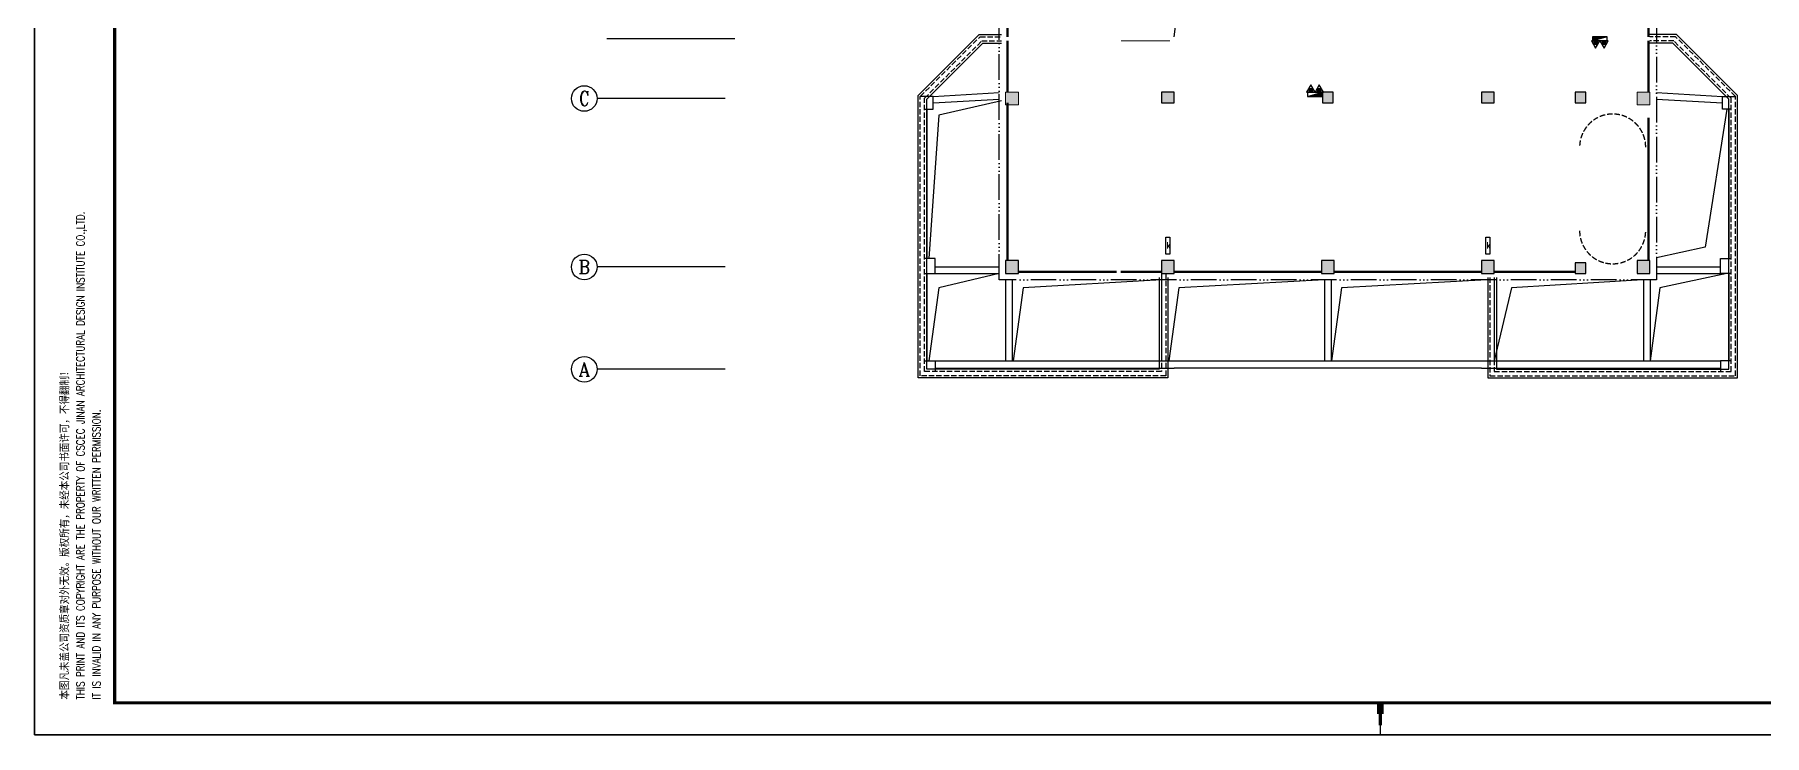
# Model space of a CAD drawing. Extents: x -55438775289 to -98440, y -7665632576 to 9496667396.
# Drawn here: x -234590 to -153515, y -121991 to -89120 of the extents above; entities that cross this region are included whole.
import ezdxf
from ezdxf.enums import TextEntityAlignment as Align

# ---------------------------------------------------------------- set-up
doc = ezdxf.new("R2010")
doc.units = 0
doc.header["$LTSCALE"] = 1000
doc.linetypes.add('行政综合楼底图$0$ACAD_ISO06W100', pattern=[37.5, 24, -3, 0.5, -3, 0.5, -3, 0.5, -3])
doc.linetypes.add('行政综合楼底图$0$DASH', pattern=[0.35, 0.25, -0.1])
doc.layers.get('0').update_dxf_attribs({"linetype": 'CONTINUOUS'})
for name, color, linetype in [('0AR', 8, 'CONTINUOUS'), ('FRAME', 7, 'CONTINUOUS'), ('行政综合楼底图$0$AXIS', 8, 'CONTINUOUS'), ('行政综合楼底图$0$AXIS_TEXT', 8, 'CONTINUOUS'), ('行政综合楼底图$0$EQUIP_消火栓', 8, 'CONTINUOUS'), ('行政综合楼底图$0$EQUIP_灭火器', 8, 'CONTINUOUS'), ('行政综合楼底图$0$HANDRAIL', 8, 'CONTINUOUS'), ('行政综合楼底图$0$JS-柱', 8, 'CONTINUOUS'), ('行政综合楼底图$0$LINE', 8, 'CONTINUOUS'), ('行政综合楼底图$0$PUB_TEXT', 8, 'CONTINUOUS'), ('行政综合楼底图$0$roof', 8, 'CONTINUOUS'), ('行政综合楼底图$0$STAIR', 8, 'CONTINUOUS'), ('行政综合楼底图$0$SURFACE', 8, 'CONTINUOUS'), ('行政综合楼底图$0$WINDOW', 8, 'CONTINUOUS'), ('行政综合楼底图$0$Z-电器', 8, 'CONTINUOUS'), ('行政综合楼底图$0$挡烟垂壁', 8, 'CONTINUOUS'), ('行政综合楼底图$0$钢构--柱', 8, 'CONTINUOUS')]:
    doc.layers.add(name, color=color, linetype=linetype)
doc.layers.add('行政综合楼底图$0$COLU', color=8, linetype='CONTINUOUS', lineweight=30)
doc.styles.add('FRAME-1', font='simhei.ttf')
doc.styles.add('FRAME-3', font='romans.shx', dxfattribs={"width": 0.7, "bigfont": 'hztxt.shx'})
doc.styles.add('行政综合楼底图$0$_TCH_AXIS', font='COMPLEX', dxfattribs={"bigfont": 'GBCBIG'})
doc.styles.add('行政综合楼底图$0$COMPLEX', font='COMPLEX')
doc.styles.add('行政综合楼底图$0$DIM_FONT', font='SIMPLEX', dxfattribs={"width": 0.7, "bigfont": 'GBCBIG'})
doc.styles.add('行政综合楼底图$0$Standard', font='TSSDENG(2)', dxfattribs={"bigfont": 'TSSDCHN(2)'})

# ---------------------------------------------------------------- blocks, each defined once
blk = doc.blocks.new('行政综合楼底图$0$yaryjsktiaaru')
at = {"color": 253}
for points in [[(6304, 2890), (3370, 2207), (2904, -4510)], [(40304, 2490), (39291, -3981), (37005, -4480)], [(6204, -5210), (3370, -5893), (2904, -9310)], [(13804, -5510), (7320, -5893), (6854, -9310)], [(21429, -5510), (14620, -5893), (14154, -9310)], [(29054, -5510), (22245, -5893), (21779, -9310)], [(36355, -5510), (30208, -5893), (29404, -9310)], [(40304, -5210), (37170, -5893), (36705, -9310)]]:
    blk.add_lwpolyline(points, dxfattribs=at)
at = {"layer": '行政综合楼底图$0$LINE'}
for points in [[(3104, 3090), (6204, 3273)], [(37005, 3273), (40105, 3090)], [(2705, 2490), (3104, 2490), (3104, 3090), (2505, 3090)], [(2804, 2490), (2804, -4510)], [(3105, 2790), (6204, 2958)], [(37005, 2958), (40105, 2790)], [(40505, 2490), (40105, 2490), (40105, 3090), (40704, 3090)], [(40404, 2490), (40404, -4510)], [(2705, -5210), (3204, -5210), (3204, -4510), (2705, -4510)], [(40505, -5210), (40004, -5210), (40004, -4510), (40505, -4510)], [(2804, -5210), (2804, -9310)], [(3204, -4910), (6204, -4910)], [(3204, -5210), (6204, -5210)], [(6504, -5510), (6504, -9310)], [(6804, -5510), (6804, -9310)], [(13804, -5510), (13804, -9310)], [(14104, -5510), (14104, -9310)], [(21454, -5510), (21454, -9310)], [(21754, -5510), (21754, -9310)], [(29104, -5510), (29104, -9310)], [(29404, -5510), (29404, -9310)], [(36405, -5510), (36405, -9310)], [(36705, -5510), (36705, -9310)], [(37005, -4910), (40004, -4910)], [(37005, -5210), (40004, -5210)], [(40404, -5210), (40404, -9310)], [(2705, -9310), (3204, -9310), (3204, -9809)], [(3204, -9310), (40004, -9310)], [(3204, -9660), (14404, -9660)], [(28804, -9660), (14404, -9660)], [(28804, -9660), (40004, -9660)], [(40505, -9310), (40004, -9310), (40004, -9809)]]:
    blk.add_lwpolyline(points, dxfattribs=at)
blk = doc.blocks.new('行政综合楼底图$0$四层柱网2020.4.24')
at = {"layer": '行政综合楼底图$0$JS-柱'}
h = blk.add_hatch(color=8, dxfattribs=at)
h.dxf.hatch_style = 1
h.paths.add_polyline_path([(450100, 145482), (449500, 145482), (449500, 144882), (450100, 144882)])
h.paths.add_polyline_path([(420500, 145482), (419900, 145482), (419900, 144882), (420500, 144882)])
h.paths.add_polyline_path([(450100, 180182), (449500, 180182), (449500, 179582), (450100, 179582)])
h.paths.add_polyline_path([(450100, 151582), (449500, 151582), (449500, 150982), (450100, 150982)])
h.paths.add_polyline_path([(420500, 151582), (419900, 151582), (419900, 150982), (420500, 150982)])
h.paths.add_polyline_path([(450100, 159082), (449500, 159082), (449500, 158482), (450100, 158482)])
h.paths.add_polyline_path([(420500, 159082), (419900, 159082), (419900, 158482), (420500, 158482)])
h.paths.add_polyline_path([(450100, 166582), (449500, 166582), (449500, 165982), (450100, 165982)])
h.paths.add_polyline_path([(420500, 166582), (419900, 166582), (419900, 165982), (420500, 165982)])
h.paths.add_polyline_path([(450100, 174082), (449500, 174082), (449500, 173482), (450100, 173482)])
h.paths.add_polyline_path([(420500, 174082), (419900, 174082), (419900, 173482), (420500, 173482)])
h.paths.add_polyline_path([(420500, 180182), (419900, 180182), (419900, 179582), (420500, 179582)])
h.paths.add_polyline_path([(450100, 137582), (449500, 137582), (449500, 136982), (450100, 136982)])
h.paths.add_polyline_path([(442200, 144982), (442800, 144982), (442800, 145482), (442200, 145482)])
h.paths.add_polyline_path([(435250, 145482), (434750, 145482), (434750, 144982), (435250, 144982)])
h.paths.add_polyline_path([(427800, 145482), (427200, 145482), (427200, 144982), (427800, 144982)])
h.paths.add_polyline_path([(442200, 179582), (442800, 179582), (442800, 180082), (442200, 180082)])
h.paths.add_polyline_path([(450100, 188082), (449500, 188082), (449500, 187482), (450100, 187482)])
h.paths.add_polyline_path([(442800, 188082), (442200, 188082), (442200, 187482), (442800, 187482)])
h.paths.add_polyline_path([(447100, 137482), (446600, 137482), (446600, 136982), (447100, 136982)])
h.paths.add_polyline_path([(442800, 137582), (442200, 137582), (442200, 136982), (442800, 136982)])
h.paths.add_polyline_path([(435300, 137582), (434700, 137582), (434700, 136982), (435300, 136982)])
h.paths.add_polyline_path([(427800, 137582), (427200, 137582), (427200, 136982), (427800, 136982)])
h.paths.add_polyline_path([(420500, 137582), (419900, 137582), (419900, 136982), (420500, 136982)])
h.paths.add_polyline_path([(447100, 145482), (446600, 145482), (446600, 144982), (447100, 144982)])
h.paths.add_polyline_path([(445200, 151532), (444700, 151532), (444700, 151032), (445200, 151032)])
h.paths.add_polyline_path([(442700, 151532), (442200, 151532), (442200, 151032), (442700, 151032)])
h.paths.add_polyline_path([(427800, 151532), (427300, 151532), (427300, 151032), (427800, 151032)])
h.paths.add_polyline_path([(425300, 151532), (424800, 151532), (424800, 151032), (425300, 151032)])
h.paths.add_polyline_path([(445200, 159032), (444700, 159032), (444700, 158532), (445200, 158532)])
h.paths.add_polyline_path([(442700, 159032), (442200, 159032), (442200, 158532), (442700, 158532)])
h.paths.add_polyline_path([(427800, 159032), (427300, 159032), (427300, 158532), (427800, 158532)])
h.paths.add_polyline_path([(425300, 159032), (424800, 159032), (424800, 158532), (425300, 158532)])
h.paths.add_polyline_path([(445200, 166532), (444700, 166532), (444700, 166032), (445200, 166032)])
h.paths.add_polyline_path([(442700, 166532), (442200, 166532), (442200, 166032), (442700, 166032)])
h.paths.add_polyline_path([(427800, 166532), (427300, 166532), (427300, 166032), (427800, 166032)])
h.paths.add_polyline_path([(425300, 166532), (424800, 166532), (424800, 166032), (425300, 166032)])
h.paths.add_polyline_path([(445200, 174032), (444700, 174032), (444700, 173532), (445200, 173532)])
h.paths.add_polyline_path([(442700, 174032), (442200, 174032), (442200, 173532), (442700, 173532)])
h.paths.add_polyline_path([(427800, 174032), (427300, 174032), (427300, 173532), (427800, 173532)])
h.paths.add_polyline_path([(425300, 174032), (424800, 174032), (424800, 173532), (425300, 173532)])
h.paths.add_polyline_path([(435250, 180082), (434750, 180082), (434750, 179582), (435250, 179582)])
h.paths.add_polyline_path([(430600, 180082), (430100, 180082), (430100, 179582), (430600, 179582)])
h.paths.add_polyline_path([(427800, 180082), (427200, 180082), (427200, 179582), (427800, 179582)])
h.paths.add_polyline_path([(435300, 188082), (434700, 188082), (434700, 187482), (435300, 187482)])
h.paths.add_polyline_path([(430600, 188082), (430100, 188082), (430100, 187582), (430600, 187582)])
h.paths.add_polyline_path([(427800, 188082), (427200, 188082), (427200, 187482), (427800, 187482)])
h.paths.add_polyline_path([(420500, 188082), (419900, 188082), (419900, 187482), (420500, 187482)])
edge = h.paths.add_edge_path()
edge.add_line((449464, 169807), (463560, 169807))
at = {"layer": '行政综合楼底图$0$COLU', "lineweight": -2}
for points in [[(420500, 188082), (419900, 188082), (419900, 187482), (420500, 187482)], [(427800, 188082), (427200, 188082), (427200, 187482), (427800, 187482)], [(430600, 188082), (430100, 188082), (430100, 187582), (430600, 187582)], [(435300, 188082), (434700, 188082), (434700, 187482), (435300, 187482)], [(442800, 188082), (442200, 188082), (442200, 187482), (442800, 187482)], [(450100, 188082), (449500, 188082), (449500, 187482), (450100, 187482)], [(427800, 180082), (427200, 180082), (427200, 179582), (427800, 179582)], [(430600, 180082), (430100, 180082), (430100, 179582), (430600, 179582)], [(435250, 180082), (434750, 180082), (434750, 179582), (435250, 179582)], [(442200, 179582), (442800, 179582), (442800, 180082), (442200, 180082)], [(425300, 174032), (424800, 174032), (424800, 173532), (425300, 173532)], [(427800, 174032), (427300, 174032), (427300, 173532), (427800, 173532)], [(442700, 174032), (442200, 174032), (442200, 173532), (442700, 173532)], [(445200, 174032), (444700, 174032), (444700, 173532), (445200, 173532)], [(425300, 166532), (424800, 166532), (424800, 166032), (425300, 166032)], [(427800, 166532), (427300, 166532), (427300, 166032), (427800, 166032)], [(442700, 166532), (442200, 166532), (442200, 166032), (442700, 166032)], [(445200, 166532), (444700, 166532), (444700, 166032), (445200, 166032)], [(425300, 159032), (424800, 159032), (424800, 158532), (425300, 158532)], [(427800, 159032), (427300, 159032), (427300, 158532), (427800, 158532)], [(442700, 159032), (442200, 159032), (442200, 158532), (442700, 158532)], [(445200, 159032), (444700, 159032), (444700, 158532), (445200, 158532)], [(425300, 151532), (424800, 151532), (424800, 151032), (425300, 151032)], [(427800, 151532), (427300, 151532), (427300, 151032), (427800, 151032)], [(442700, 151532), (442200, 151532), (442200, 151032), (442700, 151032)], [(445200, 151532), (444700, 151532), (444700, 151032), (445200, 151032)], [(427800, 145482), (427200, 145482), (427200, 144982), (427800, 144982)], [(435250, 145482), (434750, 145482), (434750, 144982), (435250, 144982)], [(442200, 144982), (442800, 144982), (442800, 145482), (442200, 145482)], [(447100, 145482), (446600, 145482), (446600, 144982), (447100, 144982)], [(420500, 137582), (419900, 137582), (419900, 136982), (420500, 136982)], [(427800, 137582), (427200, 137582), (427200, 136982), (427800, 136982)], [(435300, 137582), (434700, 137582), (434700, 136982), (435300, 136982)], [(442800, 137582), (442200, 137582), (442200, 136982), (442800, 136982)], [(447100, 137482), (446600, 137482), (446600, 136982), (447100, 136982)], [(450100, 137582), (449500, 137582), (449500, 136982), (450100, 136982)]]:
    blk.add_lwpolyline(points, close=True, dxfattribs=at)
at = {"layer": '行政综合楼底图$0$COLU', "lineweight": 15}
for points in [[(420500, 180182), (419900, 180182), (419900, 179582), (420500, 179582)], [(450100, 180182), (449500, 180182), (449500, 179582), (450100, 179582)], [(420500, 174082), (419900, 174082), (419900, 173482), (420500, 173482)], [(450100, 174082), (449500, 174082), (449500, 173482), (450100, 173482)], [(420500, 166582), (419900, 166582), (419900, 165982), (420500, 165982)], [(450100, 166582), (449500, 166582), (449500, 165982), (450100, 165982)], [(420500, 159082), (419900, 159082), (419900, 158482), (420500, 158482)], [(450100, 159082), (449500, 159082), (449500, 158482), (450100, 158482)], [(420500, 151582), (419900, 151582), (419900, 150982), (420500, 150982)], [(450100, 151582), (449500, 151582), (449500, 150982), (450100, 150982)], [(420500, 145482), (419900, 145482), (419900, 144882), (420500, 144882)], [(450100, 145482), (449500, 145482), (449500, 144882), (450100, 144882)]]:
    blk.add_lwpolyline(points, close=True, dxfattribs=at)
blk = doc.blocks.new('行政综合楼底图$0$fsu6i57iagfadfafaf')
at = {"layer": '行政综合楼底图$0$PUB_TEXT', "style": '行政综合楼底图$0$Standard'}
blk.add_text('竖向杆件间最小净距应不大于110', height=350, dxfattribs=at).set_placement((-7340, -1914))
blk = doc.blocks.new('行政综合楼底图$0$o6i56ia45uqa4iu4j')
at = {"layer": '行政综合楼底图$0$HANDRAIL'}
for points in [[(-41853, -136128), (-40153, -136128)], [(-41853, -136178), (-40153, -136178)], [(-39553, -136128), (-32653, -136128)], [(-39553, -136178), (-32653, -136178)], [(-25353, -136128), (-32053, -136128)], [(-25353, -136178), (-32053, -136178)], [(-24853, -136678), (-24853, -143578)], [(-24803, -136678), (-24803, -143578)], [(-54903, -144578), (-54903, -146978)], [(-54853, -144578), (-54853, -146978)], [(-24853, -146978), (-24853, -144578)], [(-24803, -146978), (-24803, -144578)], [(-54903, -147178), (-54903, -150128)], [(-54853, -147178), (-54853, -150128)], [(-24853, -147178), (-24853, -150128)], [(-24803, -147178), (-24803, -150128)], [(-54903, -150628), (-54903, -157628)], [(-54853, -150628), (-54853, -157628)], [(-24853, -150628), (-24853, -157628)], [(-24803, -150628), (-24803, -157628)], [(-54903, -158128), (-54903, -165128)], [(-54853, -158128), (-54853, -165128)], [(-24853, -158128), (-24853, -165128)], [(-24803, -158128), (-24803, -165128)], [(-54903, -165628), (-54903, -169028)], [(-54853, -165628), (-54853, -169028)], [(-24853, -165628), (-24853, -169028)], [(-24803, -165628), (-24803, -169028)], [(-54903, -169228), (-54903, -172628)], [(-54853, -169228), (-54853, -172628)], [(-24853, -169228), (-24853, -172628)], [(-24803, -169228), (-24803, -172628)], [(-54903, -173128), (-54903, -176078)], [(-54853, -173128), (-54853, -176078)], [(-24853, -173128), (-24853, -176078)], [(-24803, -173128), (-24803, -176078)], [(-54903, -176278), (-54903, -178678)], [(-54853, -176278), (-54853, -178678)], [(-24853, -176278), (-24853, -178678)], [(-24803, -176278), (-24803, -178678)], [(-54903, -179178), (-54903, -186578)], [(-54853, -179178), (-54853, -186578)], [(-24853, -179878), (-24853, -186578)], [(-24803, -179878), (-24803, -186578)], [(-54353, -187078), (-49753, -187078)], [(-54353, -187128), (-49753, -187128)], [(-49553, -187078), (-47653, -187078)], [(-49553, -187128), (-47653, -187128)], [(-47053, -187078), (-40153, -187078)], [(-47053, -187128), (-40153, -187128)], [(-39553, -187078), (-32653, -187078)], [(-39553, -187128), (-32653, -187128)], [(-32053, -187078), (-28253, -187078)], [(-32053, -187128), (-28253, -187128)]]:
    blk.add_lwpolyline(points, dxfattribs=at)
at = {"layer": '行政综合楼底图$0$WINDOW'}
blk.add_blockref('行政综合楼底图$0$fsu6i57iagfadfafaf', (-22386, -159094), dxfattribs=at)
blk = doc.blocks.new('行政综合楼底图$0$_AXISO')
blk.add_circle((0, 0), 0.5)
at = {"layer": '行政综合楼底图$0$AXIS_TEXT', "style": '行政综合楼底图$0$COMPLEX', "width": 1.041667}
blk.add_attdef('A', text='', height=0.56, dxfattribs=at).set_placement((-0.25, -0.28), (0.25, -0.28), align=Align.FIT)
blk = doc.blocks.new('行政综合楼底图$0$$TwtSys$00000434')
for p, q in [((-0.5, 0.5), (-0.5, -0.5)), ((-0.5, -0.5), (0.5, 0.5)), ((0.5, 0.5), (-0.5, 0.5)), ((0.5, -0.5), (0.5, 0.5)), ((-0.5, -0.5), (0.5, -0.5))]:
    blk.add_line(p, q)
blk.add_solid([(0.5, -0.5), (0.5, 0.5), (-0.5, -0.5)])
blk = doc.blocks.new('行政综合楼底图$0$$TWTSYS$00000546')
h = blk.add_hatch()
h.set_pattern_fill('ANSI31', color=256, scale=200, style=0)
h.set_pattern_definition([(45, (-38543.802, -6670.83), (-17.67767, 17.67767), [])])
h.paths.add_polyline_path([(-65, 174), (65, 174), (65, 44), (-65, 44)])
for points in [[(0, 344), (-198, 0), (198, 0)], [(-65, 174), (65, 174), (65, 44), (-65, 44)]]:
    blk.add_lwpolyline(points, close=True)
blk = doc.blocks.new('行政综合楼底图')
at = {"layer": '行政综合楼底图$0$AXIS'}
for p, q in [((-867180, -305465), (-873180, -305465)), ((-867630, -308265), (-873630, -308265)), ((-867630, -316165), (-873630, -316165)), ((-867630, -320965), (-873630, -320965))]:
    blk.add_line(p, q, dxfattribs=at)
at = {"layer": '行政综合楼底图$0$LINE'}
blk.add_lwpolyline([(-846580, -305365), (-843715, -282622), (-832180, -276465)], dxfattribs=at)
at = {"layer": '行政综合楼底图$0$roof'}
for points in [[(-846880, -316665), (-846880, -321365), (-858580, -321365), (-858580, -308124), (-855721, -305265), (-854680, -305265)], [(-831880, -316665), (-831880, -321365), (-820180, -321365), (-820180, -308124), (-823039, -305265), (-824280, -305265)], [(-847280, -316665), (-847280, -320965), (-858180, -320965), (-858180, -308290), (-855556, -305665), (-854680, -305665)], [(-831480, -316665), (-831480, -320965), (-820580, -320965), (-820580, -308290), (-823204, -305665), (-824280, -305665)]]:
    blk.add_lwpolyline(points, dxfattribs=at)
at = {"layer": '行政综合楼底图$0$roof', "color": 251, "linetype": '行政综合楼底图$0$DASH'}
for points in [[(-846980, -316465), (-846980, -321265), (-858480, -321265), (-858480, -308165), (-855680, -305365), (-854680, -305365)], [(-847180, -316465), (-847180, -321065), (-858280, -321065), (-858280, -308248), (-855597, -305565), (-854680, -305565)], [(-831780, -316665), (-831780, -321265), (-820280, -321265), (-820280, -308165), (-823080, -305365), (-824280, -305365)], [(-831580, -316665), (-831580, -321065), (-820480, -321065), (-820480, -308248), (-823163, -305565), (-824280, -305565)]]:
    blk.add_lwpolyline(points, dxfattribs=at)
at = {"layer": '行政综合楼底图$0$STAIR', "color": 8, "linetype": '行政综合楼底图$0$DASH'}
for centre, start, end in [((-826030, -310545), 0, 180.00003), ((-826030, -314465), 179.99997, 0)]:
    blk.add_arc(centre, 1550, start, end, dxfattribs=at)
at = {"layer": '行政综合楼底图$0$SURFACE', "linetype": '行政综合楼底图$0$ACAD_ISO06W100', "ltscale": 0.05}
blk.add_lwpolyline([(-854780, -265065), (-823980, -265065), (-823980, -316765), (-854780, -316765)], close=True, dxfattribs=at)
at = {"layer": '行政综合楼底图$0$Z-电器'}
for points in [[(-846980, -314765), (-846780, -314765), (-846780, -315565), (-846980, -315565)], [(-831980, -314765), (-831780, -314765), (-831780, -315565), (-831980, -315565)]]:
    blk.add_lwpolyline(points, close=True, dxfattribs=at)
at = {"layer": '行政综合楼底图$0$挡烟垂壁', "linetype": '行政综合楼底图$0$DASH', "const_width": 50}
blk.add_lwpolyline([(-849080, -305565), (-846780, -305565)], dxfattribs=at)
blk.add_blockref('行政综合楼底图$0$yaryjsktiaaru', (-860984, -311256))
at = {"layer": '行政综合楼底图$0$AXIS'}
ref = blk.add_blockref('行政综合楼底图$0$_AXISO', (-874230, -308265), dxfattribs=dict(at, xscale=1200, yscale=1200, zscale=1200))
ref.add_attrib('A', 'C', dxfattribs={"layer": '行政综合楼底图$0$AXIS_TEXT', "height": 684, "style": '行政综合楼底图$0$_TCH_AXIS'}).set_placement((-874474, -308607), (-873986, -308607), align=Align.FIT)
ref = blk.add_blockref('行政综合楼底图$0$_AXISO', (-874230, -316165), dxfattribs=dict(at, xscale=1200, yscale=1200, zscale=1200))
ref.add_attrib('A', 'B', dxfattribs={"layer": '行政综合楼底图$0$AXIS_TEXT', "height": 653, "style": '行政综合楼底图$0$_TCH_AXIS'}).set_placement((-874494, -316492), (-873966, -316492), align=Align.FIT)
ref = blk.add_blockref('行政综合楼底图$0$_AXISO', (-874230, -320965), dxfattribs=dict(at, xscale=1200, yscale=1200, zscale=1200))
ref.add_attrib('A', 'A', dxfattribs={"layer": '行政综合楼底图$0$AXIS_TEXT', "height": 638, "style": '行政综合楼底图$0$_TCH_AXIS'}).set_placement((-874503, -321284), (-873957, -321284), align=Align.FIT)
at = {"layer": '行政综合楼底图$0$EQUIP_消火栓'}
for p, xscale, yscale, zscale, rotation in [((-826630, -305465), 700, 200, 700, 179.9999949909599), ((-826630, -305465), 699.9999999999997, 199.9999999999999, 699.9999999999997, 179.9999949909599), ((-839980, -308065), 700, 200, 700, 359.9999949909599), ((-839980, -308065), 700, 200, 700, 359.9999949909599)]:
    blk.add_blockref('行政综合楼底图$0$$TwtSys$00000434', p, dxfattribs=dict(at, xscale=xscale, yscale=yscale, zscale=zscale, rotation=rotation))
at = {"layer": '行政综合楼底图$0$EQUIP_灭火器', "color": 0}
for p, rotation in [((-826828, -305565), 179.9999949909599), ((-826828, -305565), 179.9999949909599), ((-826432, -305565), 179.9999949909599), ((-826432, -305565), 179.9999949909599), ((-840178, -307965), 359.9999949909599), ((-839782, -307965), 359.9999949909599)]:
    blk.add_blockref('行政综合楼底图$0$$TWTSYS$00000546', p, dxfattribs=dict(at, rotation=rotation))
for p in [(-840178, -307965), (-839782, -307965)]:
    blk.add_blockref('行政综合楼底图$0$$TWTSYS$00000546', p, dxfattribs=at)
at = {"layer": '行政综合楼底图$0$HANDRAIL'}
blk.add_blockref('行政综合楼底图$0$o6i56ia45uqa4iu4j', (-799527, -129287), dxfattribs=at)
at = {"layer": '行政综合楼底图$0$JS-柱'}
blk.add_blockref('行政综合楼底图$0$四层柱网2020.4.24', (-1274380, -453447), dxfattribs=at)
at = {"layer": '行政综合楼底图$0$Z-电器', "linetype": 'Continuous', "style": '行政综合楼底图$0$DIM_FONT', "width": 0.8}
for p in [(-846937, -315301), (-831937, -315301)]:
    blk.add_text('k', height=300, rotation=359.94546, dxfattribs=at).set_placement(p)
blk = doc.blocks.new('a1')
at = {"layer": 'FRAME'}
blk.add_lwpolyline([(32220, 126240), (116320, 126240), (116320, 185640), (32220, 185640)], close=True, dxfattribs=at)
at = {"layer": 'FRAME', "const_width": 100}
blk.add_lwpolyline([(34720, 127240), (115320, 127240), (115320, 184640), (34720, 184640)], close=True, dxfattribs=at)
at = {"layer": 'FRAME'}
for points, const_width in [([(74270, 127240), (74270, 126890)], 200), ([(74270, 127240), (74270, 126540)], 100), ([(74270, 126240), (74270, 127240)], 35)]:
    blk.add_lwpolyline(points, dxfattribs=dict(at, const_width=const_width))
for s, style, width, p in [('THIS PRINT AND ITS COPYRIGHT ARE THE PROPERTY OF CSCEC JINAN ARCHITECTURAL DESIGN INSTITUTE CO.,LTD.', 'FRAME-3', 0.8, (33776, 127344)), ('本图凡未盖公司资质章对外无效。版权所有，未经本公司书面许可，不得翻制！', 'FRAME-1', 0.85, (33276, 127344)), ('IT IS INVALID IN ANY PURPOSE WITHOUT OUR WRITTEN PERMISSION.', 'FRAME-3', 0.8, (34276, 127344))]:
    blk.add_text(s, height=250, rotation=90, dxfattribs=dict(at, style=style, width=width)).set_placement(p)
blk = doc.blocks.new('打印框')
at = {"layer": 'FRAME'}
blk.add_lwpolyline([(-894711, 340006), (-810611, 340006), (-810611, 280606), (-894711, 280606)], close=True, dxfattribs=at)

msp = doc.modelspace()

# ---------------------------------------------------------------- block references
at = {"layer": '0AR'}
msp.add_blockref('行政综合楼底图', (665403, 216146), dxfattribs=at)

# ---------------------------------------------------------------- next in the draw order: block references
at = {"layer": 'FRAME', "xscale": 1.5, "yscale": 1.5, "zscale": 1.5}
for name, p in [('a1', (-282920, -311325)), ('打印框', (1107477, -542874))]:
    msp.add_blockref(name, p, dxfattribs=at)

doc.saveas('drawing.dxf')
